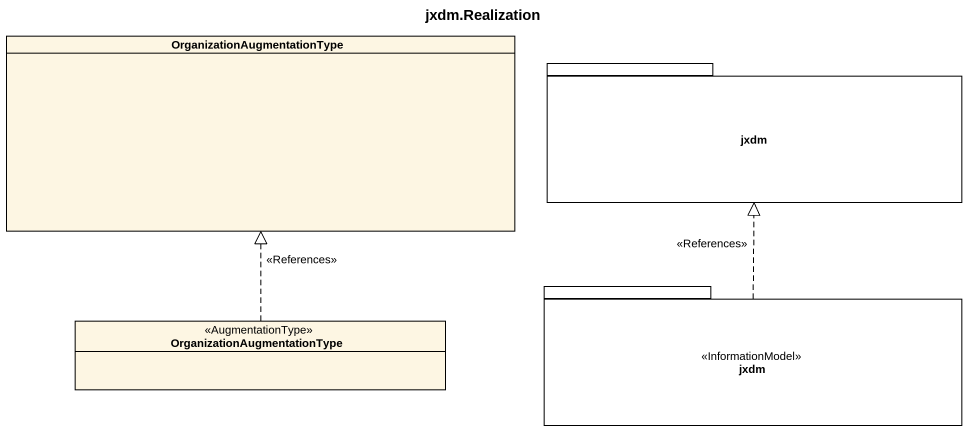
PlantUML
@startuml
title jxdm.Realization
hide circle
hide empty members
class OrganizationAugmentationType
package jxdm {
}
class "OrganizationAugmentationType" as OrganizationAugmentationType_2 <<AugmentationType>>
package "jxdm" as jxdm_2 <<InformationModel>> {
}
OrganizationAugmentationType_2 .up.|> OrganizationAugmentationType : <<References>>
jxdm_2 .up.|> jxdm : <<References>>
@enduml
